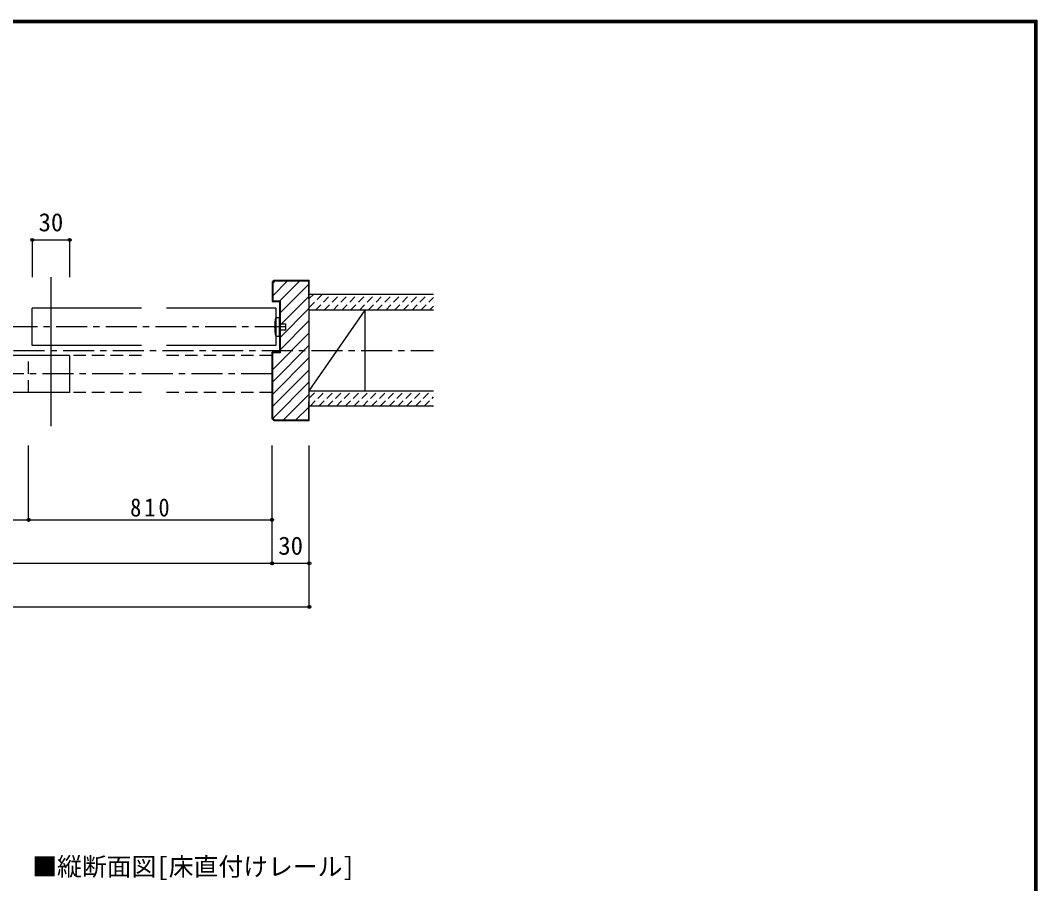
# Model space of a CAD drawing. Units: millimetres, scale not verified. Extents: x -973 to 977, y -718 to 696.
# Drawn here: x 158 to 977, y 0 to 696 of the extents above; entities that cross this region are included whole.
import ezdxf
from ezdxf.enums import TextEntityAlignment as Align

# ---------------------------------------------------------------- set-up
doc = ezdxf.new("R2010")
doc.units = ezdxf.units.MM
doc.header["$LTSCALE"] = 5
doc.header["$PDMODE"] = 32
doc.header["$PDSIZE"] = 2.5
for name, pattern in [('CHAIN1', [8, 5, -1, 1, -1]), ('DASHED1', [1.8, 1.2, -0.6]), ('DASHED2', [3, 2, -1])]:
    doc.linetypes.add(name, pattern=pattern)
for name, color, linetype in [('0-1_通り芯', 4, 'CHAIN1'), ('0-2_柱', 3, 'Continuous'), ('0-3_仕上げ', 7, 'Continuous'), ('0-4_枠', 3, 'Continuous'), ('0-6_扉', 6, 'Continuous'), ('0-7_金物', 7, 'Continuous'), ('0-A_文字', 7, 'Continuous'), ('0-B_寸法', 4, 'Continuous'), ('0-C_ハッチ', 4, 'Continuous'), ('F-1_枠', 6, 'Continuous')]:
    doc.layers.add(name, color=color, linetype=linetype)
doc.styles.add('ＭＳ ゴシック', font='')
doc.styles.get('ＭＳ ゴシック').set_extended_font_data('MS Gothic')

msp = doc.modelspace()

# ---------------------------------------------------------------- linework, layer by layer
at = {"layer": '0-1_通り芯'}
msp.add_line((-487.506, 430), (490.812, 430), dxfattribs=at)
at = {"layer": '0-2_柱', "color": 7}
msp.add_line((390.812, 397.5), (435.812, 462.5), dxfattribs=at)
at = {"layer": '0-2_柱'}
for p, q in [((390.812, 397.5), (390.812, 462.5)), ((435.812, 397.5), (435.812, 462.5))]:
    msp.add_line(p, q, dxfattribs=at)
at = {"layer": '0-3_仕上げ', "color": 2}
for p, q in [((490.812, 475), (390.812, 475)), ((490.812, 462.5), (390.812, 462.5)), ((390.812, 397.5), (490.812, 397.5)), ((490.812, 385), (390.812, 385))]:
    msp.add_line(p, q, dxfattribs=at)
at = {"layer": '0-4_枠'}
for p, q in [((360.812, 485.086), (362.226, 486.5)), ((361.312, 484.879), (362.433, 486)), ((361.312, 484.879), (361.312, 470)), ((362.226, 486.5), (390.812, 486.5)), ((362.433, 486), (390.312, 486)), ((390.312, 471.5), (390.312, 486)), ((390.812, 373.5), (390.812, 486.5)), ((361.312, 470), (367.312, 470)), ((366.812, 469.5), (366.812, 428.5)), ((367.312, 470), (367.312, 428)), ((390.312, 471.5), (390.812, 471.5)), ((360.812, 374.914), (360.812, 428.5)), ((366.812, 428.5), (360.812, 428.5)), ((361.312, 375.414), (361.312, 428)), ((367.312, 428), (361.312, 428)), ((362.226, 373.5), (360.812, 374.914)), ((361.312, 375.414), (362.726, 374)), ((362.226, 373.5), (390.812, 373.5)), ((362.726, 374), (390.312, 374))]:
    msp.add_line(p, q, dxfattribs=at)
for points in [[(360.812, 485.086), (360.812, 469.5), (366.812, 469.5)], [(390.312, 374), (390.312, 388.5), (390.812, 388.5)]]:
    msp.add_lwpolyline(points, dxfattribs=at)
at = {"layer": '0-6_扉', "color": 3}
msp.add_line((182.732, 489), (182.732, 369), dxfattribs=at)
at = {"layer": '0-6_扉'}
for p, q in [((167.732, 434), (167.732, 464)), ((255.772, 464), (167.732, 464)), ((363.812, 464), (275.772, 464)), ((363.812, 464), (363.812, 434)), ((255.772, 434), (167.732, 434)), ((363.812, 434), (275.772, 434)), ((197.732, 426), (109.693, 426)), ((197.732, 426), (197.732, 396)), ((197.732, 396), (109.693, 396))]:
    msp.add_line(p, q, dxfattribs=at)
at = {"layer": '0-6_扉', "color": 2, "linetype": 'DASHED2'}
for p, q in [((164.732, 396), (164.732, 426)), ((255.772, 426), (164.732, 426)), ((360.812, 426), (275.772, 426)), ((360.812, 426), (360.812, 396)), ((255.772, 396), (164.732, 396)), ((360.812, 396), (275.772, 396))]:
    msp.add_line(p, q, dxfattribs=at)
at = {"layer": '0-7_金物'}
for p, q in [((363.812, 456.5), (366.812, 456.5)), ((366.812, 441.5), (366.812, 456.5)), ((366.812, 451.5), (371.812, 451.5)), ((371.812, 446.5), (371.812, 451.5)), ((366.812, 446.5), (371.812, 446.5)), ((363.812, 441.5), (366.812, 441.5))]:
    msp.add_line(p, q, dxfattribs=at)
msp.add_arc((394.263, 449), 31.361, 166.16368, 193.83629, dxfattribs=at)
at = {"layer": '0-B_寸法'}
for p, q in [((167.732, 519), (167.732, 489)), ((167.732, 519), (197.732, 519)), ((197.732, 519), (197.732, 489)), ((164.732, 293.5), (164.732, 353.5)), ((360.812, 258.5), (360.812, 353.5)), ((390.812, 223.5), (390.812, 353.5)), ((-161.426, 293.5), (164.732, 293.5)), ((164.732, 293.5), (360.812, 293.5)), ((-387.506, 258.5), (390.812, 258.5)), ((-387.506, 223.5), (390.812, 223.5))]:
    msp.add_line(p, q, dxfattribs=at)
at = {"layer": '0-B_寸法', "linetype": 'CHAIN1'}
for p, q in [((371.812, 449), (-368.506, 449)), ((360.812, 411), (-357.506, 411))]:
    msp.add_line(p, q, dxfattribs=at)
at = {"layer": '0-B_寸法', "color": 7}
for p in [(167.732, 519), (197.732, 519), (164.732, 293.5), (360.812, 293.5), (360.812, 258.5), (390.812, 258.5), (390.812, 223.5)]:
    msp.add_point(p, dxfattribs=at)
at = {"layer": '0-C_ハッチ'}
for p, q in [((361.312, 474.058), (373.253, 486)), ((361.312, 483.958), (363.354, 486)), ((367.153, 470), (383.153, 486)), ((367.312, 460.26), (390.312, 483.26)), ((367.312, 450.36), (390.312, 473.36)), ((367.312, 440.461), (390.812, 463.961)), ((367.312, 430.561), (390.812, 454.061)), ((361.312, 414.661), (390.812, 444.162)), ((361.312, 404.762), (390.812, 434.262)), ((361.312, 394.863), (390.812, 424.363)), ((361.312, 384.963), (390.812, 414.463)), ((361.341, 375.092), (390.812, 404.564)), ((370.148, 374), (390.812, 394.664)), ((380.047, 374), (390.312, 384.265)), ((389.947, 374), (390.312, 374.365))]:
    msp.add_line(p, q, dxfattribs=at)
at = {"layer": '0-C_ハッチ', "linetype": 'DASHED1'}
for p, q in [((390.812, 464.601), (401.211, 475)), ((390.812, 471.672), (394.14, 475)), ((395.782, 462.5), (408.282, 475)), ((402.853, 462.5), (415.353, 475)), ((409.924, 462.5), (422.424, 475)), ((416.995, 462.5), (429.495, 475)), ((424.066, 462.5), (436.566, 475)), ((431.137, 462.5), (443.637, 475)), ((438.208, 462.5), (450.708, 475)), ((445.28, 462.5), (457.78, 475)), ((452.351, 462.5), (464.851, 475)), ((459.422, 462.5), (471.922, 475)), ((466.493, 462.5), (478.993, 475)), ((473.564, 462.5), (486.064, 475)), ((480.635, 462.5), (490.812, 472.677)), ((487.706, 462.5), (490.812, 465.606)), ((390.812, 391.464), (396.848, 397.5)), ((391.419, 385), (403.919, 397.5)), ((398.49, 385), (410.99, 397.5)), ((405.561, 385), (418.061, 397.5)), ((412.632, 385), (425.132, 397.5)), ((419.703, 385), (432.203, 397.5)), ((426.774, 385), (439.274, 397.5)), ((433.846, 385), (446.346, 397.5)), ((440.917, 385), (453.417, 397.5)), ((447.988, 385), (460.488, 397.5)), ((455.059, 385), (467.559, 397.5)), ((462.13, 385), (474.63, 397.5)), ((469.201, 385), (481.701, 397.5)), ((476.272, 385), (488.772, 397.5)), ((483.343, 385), (490.812, 392.469)), ((490.414, 385), (490.812, 385.398))]:
    msp.add_line(p, q, dxfattribs=at)
at = {"layer": 'F-1_枠'}
for p, q in [((-973.347, 695.833), (976.653, 695.833)), ((974.986, 695.833), (974.986, -700.833)), ((975.82, 695.833), (975.82, -700.833)), ((976.653, 695.833), (976.653, -700.833)), ((-973.347, 695), (976.653, 695)), ((-973.347, 694.167), (976.653, 694.167))]:
    msp.add_line(p, q, dxfattribs=at)

# ---------------------------------------------------------------- texts
at = {"layer": '0-A_文字', "style": 'ＭＳ ゴシック'}
msp.add_text('■縦断面図[床直付けレール]', height=14.66, dxfattribs=at).set_placement((167.639, 2.5), align=Align.BOTTOM_LEFT)
at = {"layer": '0-B_寸法', "color": 7, "style": 'ＭＳ ゴシック'}
for p in [(172.732, 521.5), (365.812, 261)]:
    msp.add_text('30', height=14.66, dxfattribs=at).set_placement(p, align=Align.BOTTOM_LEFT)
at = {"layer": '0-B_寸法', "color": 7, "insert": (246.522, 296), "char_height": 14.66, "attachment_point": 7, "style": 'ＭＳ ゴシック'}
msp.add_mtext('\\T1.27;\\W0.9;810', dxfattribs=at)

doc.saveas('drawing.dxf')
